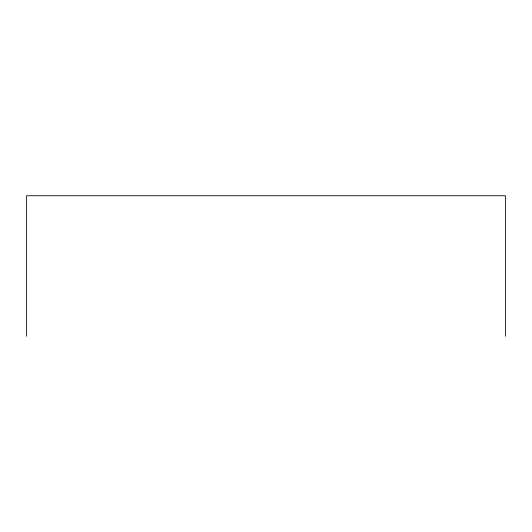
<?xml version="1.0" encoding="UTF-8"?>
<svg xmlns="http://www.w3.org/2000/svg" width="532" height="532" viewBox="0 0 532 532"><rect width="100%" height="100%" fill="white"/><g stroke="black" fill="none" stroke-linecap="round" stroke-linejoin="round"><path stroke-width="0.8" d="M505.4 336.264L505.4 195.736L26.6 195.736L26.6 336.264"/></g></svg>
